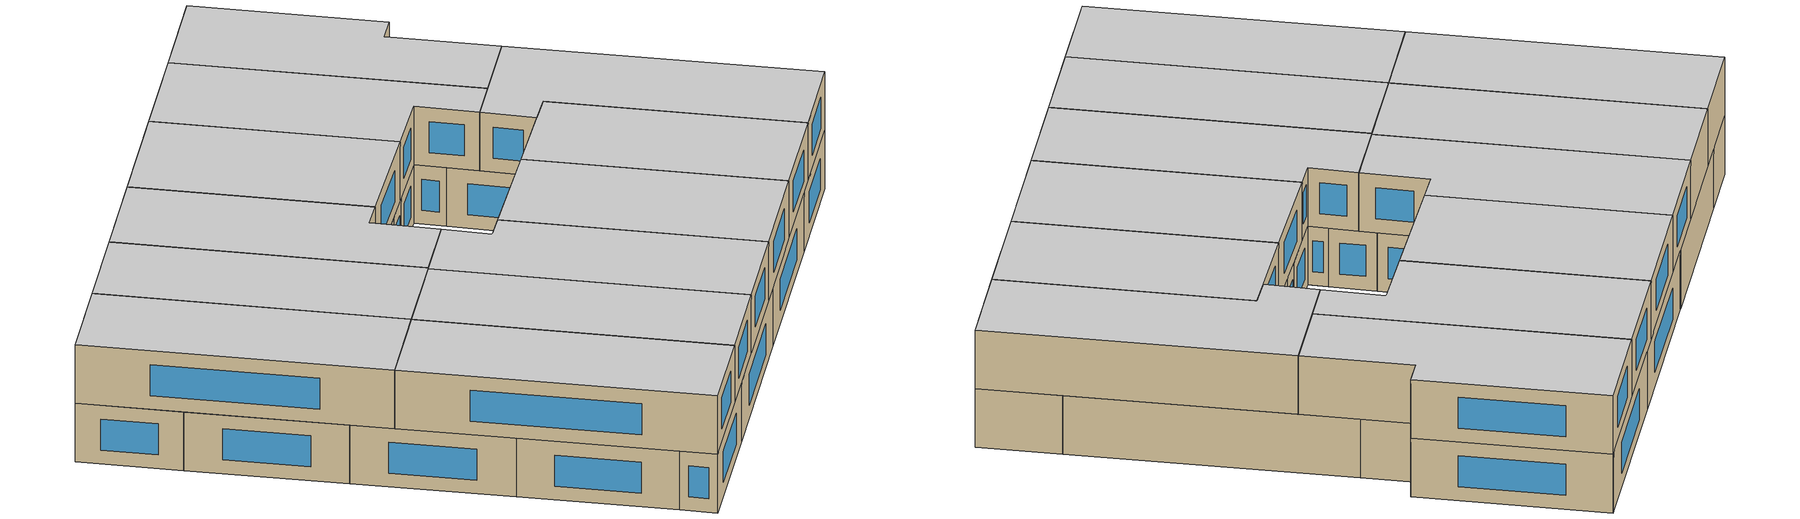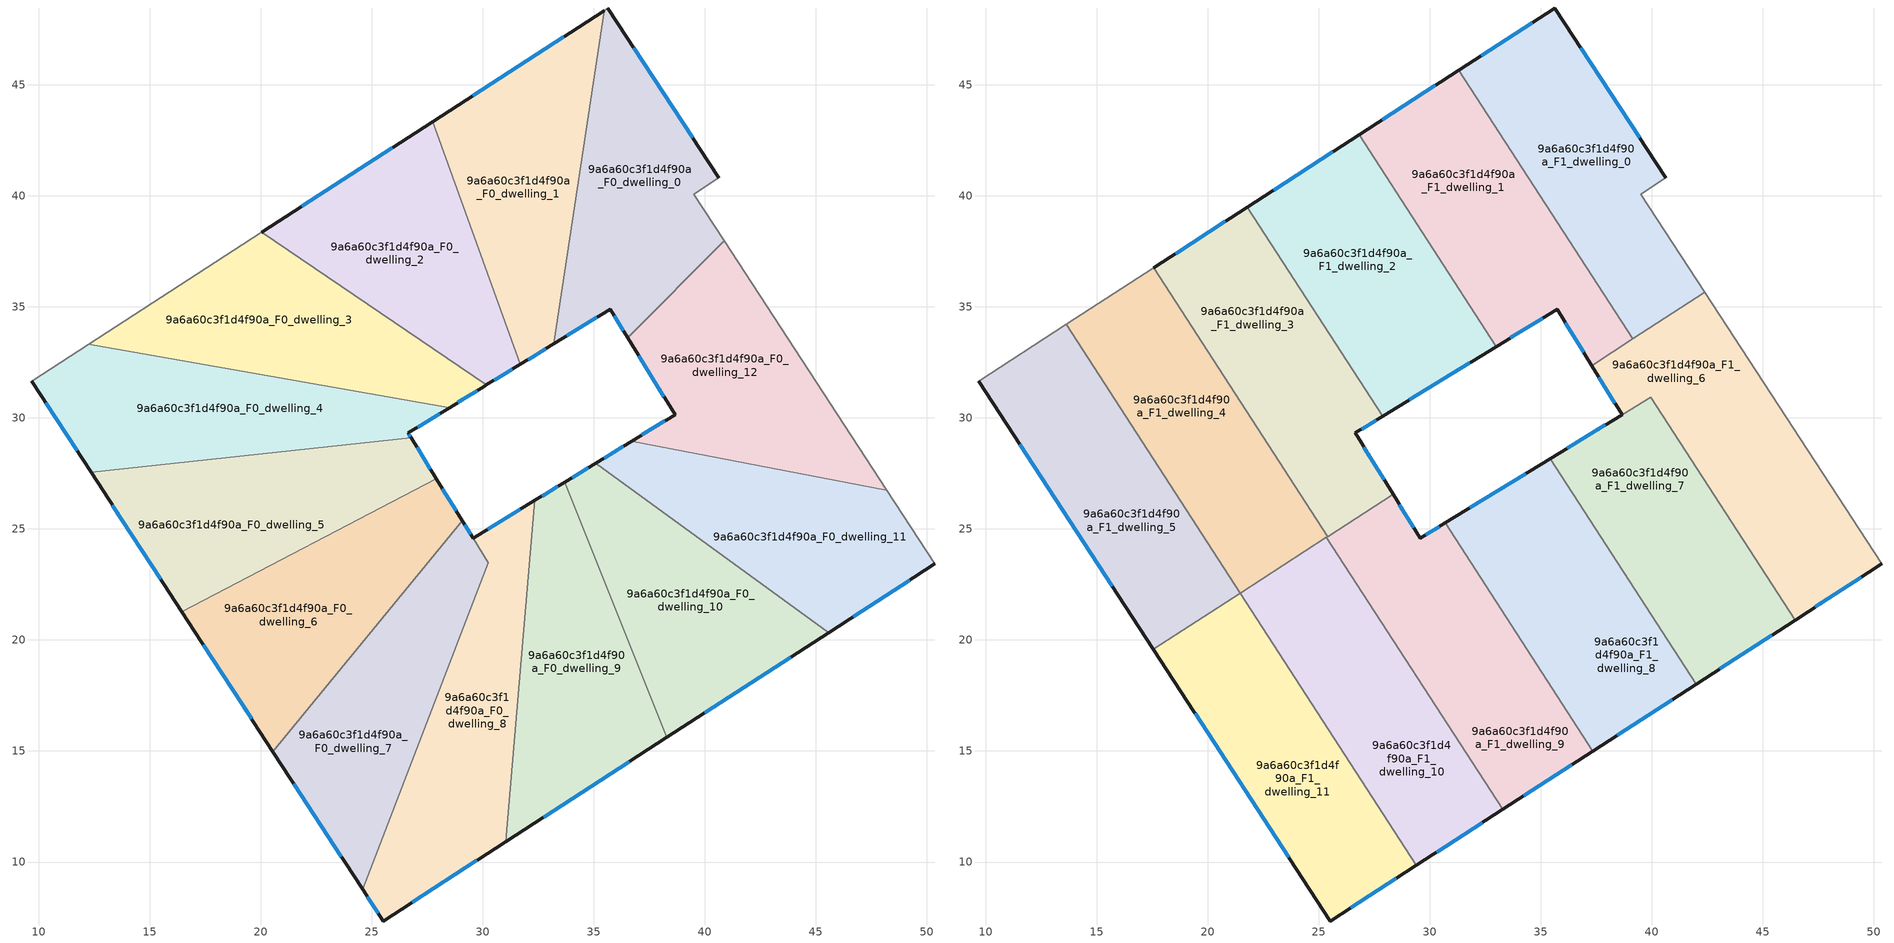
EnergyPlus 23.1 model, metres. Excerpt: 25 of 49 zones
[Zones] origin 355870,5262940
9a6a60c3f1d4f90a_F0_dwelling_0
 floor ground (EU_floor_Construction): 35.64,48.46 40.62,40.81 39.5,40.08 40.87,37.98 36.52,33.62 35.73,34.89 33.19,33.34 35.46,48.35 z0
 wall outside (EU_wall_Construction): 33.19,33.34 35.73,34.89 36.52,33.62 / 40.62,40.81 35.64,48.46 z0:3
 wall adiabatic (EU_wall_Construction): 40.87,37.98 39.5,40.08 40.62,40.81 / 35.64,48.46 35.46,48.35 z0:3
 wall to 9a6a60c3f1d4f90a_F0_dwelling_12 (EU_wall_Construction): 36.52,33.62 40.87,37.98 z0:3
 wall to 9a6a60c3f1d4f90a_F0_dwelling_1 (EU_wall_Construction): 35.46,48.35 33.19,33.34 z0:3
 window (EU_Window_Construction): 35.92,34.59 36.33,33.92 / 33.79,33.7 35.14,34.53 / 39.45,42.61 36.81,46.66 z0.7:2.3
9a6a60c3f1d4f90a_F0_dwelling_1
 floor ground (EU_floor_Construction): 35.46,48.35 33.19,33.34 31.68,32.41 27.73,43.34 z0
 wall outside (EU_wall_Construction): 31.68,32.41 33.19,33.34 / 35.46,48.35 27.73,43.34 z0:3
 wall to 9a6a60c3f1d4f90a_F0_dwelling_2 (EU_wall_Construction): 27.73,43.34 31.68,32.41 z0:3
 window (EU_Window_Construction): 32.04,32.63 32.84,33.12 / 33.65,47.17 29.55,44.52 z0.7:2.3
9a6a60c3f1d4f90a_F0_dwelling_10
 floor ground (EU_floor_Construction): 45.57,20.32 38.29,15.62 33.7,27.11 35.08,27.96 z0
 wall outside (EU_wall_Construction): 35.08,27.96 33.7,27.11 / 38.29,15.62 45.57,20.32 z0:3
 wall to 9a6a60c3f1d4f90a_F0_dwelling_11 (EU_wall_Construction): 45.57,20.32 35.08,27.96 z0:3
 wall to 9a6a60c3f1d4f90a_F0_dwelling_9 (EU_wall_Construction): 33.7,27.11 38.29,15.62 z0:3
 window (EU_Window_Construction): 34.76,27.76 34.02,27.31 / 40,16.72 43.86,19.22 z0.7:2.3
9a6a60c3f1d4f90a_F0_dwelling_11
 floor ground (EU_floor_Construction): 48.2,26.73 50.35,23.42 45.57,20.32 35.08,27.96 36.71,28.95 z0
 wall outside (EU_wall_Construction): 36.71,28.95 35.08,27.96 / 45.57,20.32 50.35,23.42 z0:3
 wall to 9a6a60c3f1d4f90a_F0_dwelling_12 (EU_wall_Construction): 48.2,26.73 36.71,28.95 z0:3
 wall adiabatic (EU_wall_Construction): 50.35,23.42 48.2,26.73 z0:3
 window (EU_Window_Construction): 36.32,28.72 35.46,28.19 / 46.69,21.05 49.23,22.7 z0.7:2.3
9a6a60c3f1d4f90a_F0_dwelling_12
 floor ground (EU_floor_Construction): 40.87,37.98 48.2,26.73 36.71,28.95 38.66,30.15 36.52,33.62 z0
 wall outside (EU_wall_Construction): 36.52,33.62 38.66,30.15 36.71,28.95 z0:3
 wall adiabatic (EU_wall_Construction): 48.2,26.73 40.87,37.98 z0:3
 window (EU_Window_Construction): 38.2,29.87 37.16,29.23 / 37.02,32.8 38.16,30.96 z0.7:2.3
9a6a60c3f1d4f90a_F0_dwelling_2
 floor ground (EU_floor_Construction): 27.73,43.34 31.68,32.41 30.16,31.48 20.04,38.36 z0
 wall outside (EU_wall_Construction): 30.16,31.48 31.68,32.41 / 27.73,43.34 20.04,38.36 z0:3
 wall to 9a6a60c3f1d4f90a_F0_dwelling_3 (EU_wall_Construction): 20.04,38.36 30.16,31.48 z0:3
 window (EU_Window_Construction): 30.52,31.7 31.32,32.19 / 25.93,42.17 21.85,39.53 z0.7:2.3
9a6a60c3f1d4f90a_F0_dwelling_3
 floor ground (EU_floor_Construction): 30.16,31.48 30.12,31.46 28.5,30.46 12.25,33.32 20,38.33 20.04,38.36 z0
 wall outside (EU_wall_Construction): 28.5,30.46 30.12,31.46 30.16,31.48 z0:3
 wall adiabatic (EU_wall_Construction): 20.04,38.36 20,38.33 12.25,33.32 z0:3
 wall to 9a6a60c3f1d4f90a_F0_dwelling_4 (EU_wall_Construction): 12.25,33.32 28.5,30.46 z0:3
 window (EU_Window_Construction): 28.88,30.7 29.74,31.22 z0.7:2.3
9a6a60c3f1d4f90a_F0_dwelling_4
 floor ground (EU_floor_Construction): 28.5,30.46 26.64,29.32 26.77,29.1 12.36,27.55 9.69,31.65 12.25,33.32 z0
 wall outside (EU_wall_Construction): 26.77,29.1 26.64,29.32 28.5,30.46 / 9.69,31.65 12.36,27.55 z0:3
 wall to 9a6a60c3f1d4f90a_F0_dwelling_5 (EU_wall_Construction): 12.36,27.55 26.77,29.1 z0:3
 wall adiabatic (EU_wall_Construction): 12.25,33.32 9.69,31.65 z0:3
 window (EU_Window_Construction): 27.07,29.59 28.06,30.2 / 26.74,29.15 26.67,29.27 / 10.31,30.69 11.73,28.51 z0.7:2.3
9a6a60c3f1d4f90a_F0_dwelling_5
 floor ground (EU_floor_Construction): 26.77,29.1 27.91,27.26 16.45,21.27 12.36,27.55 z0
 wall outside (EU_wall_Construction): 27.91,27.26 26.77,29.1 / 12.36,27.55 16.45,21.27 z0:3
 wall to 9a6a60c3f1d4f90a_F0_dwelling_6 (EU_wall_Construction): 16.45,21.27 27.91,27.26 z0:3
 window (EU_Window_Construction): 27.64,27.69 27.04,28.67 / 13.32,26.07 15.49,22.74 z0.7:2.3
9a6a60c3f1d4f90a_F0_dwelling_6
 floor ground (EU_floor_Construction): 27.91,27.26 29.07,25.38 20.55,14.98 16.45,21.27 z0
 wall outside (EU_wall_Construction): 29.07,25.38 27.91,27.26 / 16.45,21.27 20.55,14.98 z0:3
 wall to 9a6a60c3f1d4f90a_F0_dwelling_7 (EU_wall_Construction): 20.55,14.98 29.07,25.38 z0:3
 window (EU_Window_Construction): 28.8,25.82 28.18,26.82 / 17.41,19.79 19.59,16.45 z0.7:2.3
 ceiling adiabatic (EU_roof_Construction): 21.47,22.11 20.61,23.44 16.45,21.27 17.56,19.57 z3
9a6a60c3f1d4f90a_F0_dwelling_7
 floor ground (EU_floor_Construction): 29.07,25.38 30.24,23.48 24.58,8.79 20.55,14.98 z0
 wall outside (EU_wall_Construction): 20.55,14.98 24.58,8.79 / 29.56,24.58 29.07,25.38 z0:3
 wall to 9a6a60c3f1d4f90a_F0_dwelling_8 (EU_wall_Construction): 24.58,8.79 30.24,23.48 29.56,24.58 z0:3
 window (EU_Window_Construction): 21.5,13.52 23.63,10.24 / 29.45,24.77 29.19,25.19 z0.7:2.3
9a6a60c3f1d4f90a_F0_dwelling_8
 floor ground (EU_floor_Construction): 32.35,26.29 31.03,10.91 25.52,7.34 24.58,8.79 30.24,23.48 29.56,24.58 z0
 wall outside (EU_wall_Construction): 32.35,26.29 29.56,24.58 / 24.58,8.79 25.52,7.34 31.03,10.91 z0:3
 wall to 9a6a60c3f1d4f90a_F0_dwelling_9 (EU_wall_Construction): 31.03,10.91 32.35,26.29 z0:3
 window (EU_Window_Construction): 31.7,25.89 30.22,24.98 / 26.81,8.18 29.73,10.07 / 24.8,8.45 25.3,7.68 z0.7:2.3
9a6a60c3f1d4f90a_F0_dwelling_9
 floor ground (EU_floor_Construction): 33.7,27.11 38.29,15.62 31.03,10.91 32.35,26.29 z0
 wall outside (EU_wall_Construction): 33.7,27.11 32.35,26.29 / 31.03,10.91 38.29,15.62 z0:3
 window (EU_Window_Construction): 33.38,26.92 32.67,26.48 / 32.73,12.01 36.59,14.51 z0.7:2.3
9a6a60c3f1d4f90a_F1_dwelling_0
 floor to 9a6a60c3f1d4f90a_F0_dwelling_0 (EU_floor_Construction): 35.64,48.46 40.62,40.81 39.5,40.08 40.87,37.98 38.08,35.19 34.35,40.97 35.46,48.35 z3
 floor to 9a6a60c3f1d4f90a_F0_dwelling_12 (EU_floor_Construction): 40.87,37.98 42.38,35.65 39.14,33.55 38.08,35.19 z3
 floor to 9a6a60c3f1d4f90a_F0_dwelling_1 (EU_floor_Construction): 35.46,48.35 34.35,40.97 31.31,45.66 z3
 wall outside (EU_wall_Construction): 40.62,40.81 35.64,48.46 31.31,45.66 z3:6
 wall to 9a6a60c3f1d4f90a_F1_dwelling_1 (EU_wall_Construction): 31.31,45.66 39.15,33.55 z3:6
 wall adiabatic (EU_wall_Construction): 42.39,35.65 39.5,40.08 40.62,40.81 z3:6
 wall to 9a6a60c3f1d4f90a_F1_dwelling_6 (EU_wall_Construction): 39.15,33.55 42.39,35.65 z3:6
 window (EU_Window_Construction): 34.62,47.8 32.32,46.31 / 39.45,42.61 36.81,46.66 z3.7:5.3
 ceiling to 9a6a60c3f1d4f90a_F2_dwelling_0 (EU_floor_Construction): 42.39,35.65 39.5,40.08 40.62,40.81 35.64,48.46 31.31,45.66 39.15,33.55 z6
9a6a60c3f1d4f90a_F1_dwelling_1
 floor to 9a6a60c3f1d4f90a_F0_dwelling_1 (EU_floor_Construction): 31.31,45.66 34.35,40.97 33.19,33.34 32.99,33.21 29.38,38.78 27.73,43.34 z3
 floor to 9a6a60c3f1d4f90a_F0_dwelling_0 (EU_floor_Construction): 34.35,40.97 38.08,35.19 36.52,33.62 35.73,34.89 33.19,33.34 z3
 floor to 9a6a60c3f1d4f90a_F0_dwelling_2 (EU_floor_Construction): 27.73,43.34 29.38,38.78 26.81,42.75 z3
 floor to 9a6a60c3f1d4f90a_F0_dwelling_12 (EU_floor_Construction): 38.08,35.19 39.14,33.55 37.3,32.36 36.52,33.62 z3
 wall outside (EU_wall_Construction): 31.31,45.66 26.81,42.75 / 32.99,33.21 35.73,34.89 37.3,32.36 z3:6
 wall to 9a6a60c3f1d4f90a_F1_dwelling_2 (EU_wall_Construction): 26.81,42.75 32.99,33.21 z3:6
 wall to 9a6a60c3f1d4f90a_F1_dwelling_6 (EU_wall_Construction): 37.3,32.36 39.14,33.55 z3:6
 window (EU_Window_Construction): 30.25,44.97 27.87,43.43 / 36.1,34.3 36.93,32.95 / 33.63,33.61 35.09,34.5 z3.7:5.3
 ceiling to 9a6a60c3f1d4f90a_F2_dwelling_1 (EU_floor_Construction): 39.15,33.55 31.31,45.66 26.81,42.75 32.99,33.21 35.73,34.89 37.3,32.36 z6
9a6a60c3f1d4f90a_F1_dwelling_10
 floor to 9a6a60c3f1d4f90a_F0_dwelling_8 (EU_floor_Construction): 28.69,19.45 31.4,15.27 31.03,10.91 29.39,9.85 26.63,14.11 z3
 floor to 9a6a60c3f1d4f90a_F0_dwelling_7 (EU_floor_Construction): 26.72,22.5 28.69,19.45 26.63,14.11 23.63,18.74 z3
 floor to 9a6a60c3f1d4f90a_F0_dwelling_9 (EU_floor_Construction): 31.4,15.27 33.28,12.37 31.03,10.91 z3
 floor to 9a6a60c3f1d4f90a_F0_dwelling_6 (EU_floor_Construction): 25.35,24.62 26.72,22.5 23.63,18.74 21.46,22.1 z3
 wall outside (EU_wall_Construction): 29.39,9.85 33.28,12.37 z3:6
 wall to 9a6a60c3f1d4f90a_F1_dwelling_9 (EU_wall_Construction): 33.28,12.37 25.35,24.62 z3:6
 wall to 9a6a60c3f1d4f90a_F1_dwelling_11 (EU_wall_Construction): 21.46,22.1 29.39,9.85 z3:6
 wall to 9a6a60c3f1d4f90a_F1_dwelling_4 (EU_wall_Construction): 25.35,24.62 21.47,22.11 z3:6
 wall to 9a6a60c3f1d4f90a_F1_dwelling_5 (EU_wall_Construction): 21.47,22.11 21.46,22.1 z3:6
 window (EU_Window_Construction): 30.3,10.44 32.37,11.78 z3.7:5.3
 ceiling to 9a6a60c3f1d4f90a_F2_dwelling_10 (EU_floor_Construction): 33.28,12.37 25.35,24.62 21.46,22.1 29.39,9.85 z6
9a6a60c3f1d4f90a_F1_dwelling_11
 floor to 9a6a60c3f1d4f90a_F0_dwelling_7 (EU_floor_Construction): 23.63,18.74 26.63,14.11 24.58,8.79 20.55,14.98 z3
 floor to 9a6a60c3f1d4f90a_F0_dwelling_8 (EU_floor_Construction): 26.63,14.11 29.39,9.85 25.52,7.34 24.58,8.79 z3
 floor to 9a6a60c3f1d4f90a_F0_dwelling_6 (EU_floor_Construction): 21.46,22.1 23.63,18.74 20.55,14.98 17.56,19.57 z3
 wall outside (EU_wall_Construction): 17.56,19.57 25.52,7.34 29.39,9.85 z3:6
 wall to 9a6a60c3f1d4f90a_F1_dwelling_5 (EU_wall_Construction): 21.46,22.1 17.56,19.57 z3:6
 window (EU_Window_Construction): 26.43,7.93 28.48,9.26 / 19.43,16.7 23.65,10.22 z3.7:5.3
 ceiling to 9a6a60c3f1d4f90a_F2_dwelling_11 (EU_floor_Construction): 29.39,9.85 21.46,22.1 17.56,19.57 25.52,7.34 z6
9a6a60c3f1d4f90a_F1_dwelling_2
 floor to 9a6a60c3f1d4f90a_F0_dwelling_2 (EU_floor_Construction): 29.38,38.78 31.68,32.41 30.16,31.48 24.46,35.36 21.78,39.49 26.81,42.75 z3
 floor to 9a6a60c3f1d4f90a_F0_dwelling_1 (EU_floor_Construction): 29.38,38.78 32.99,33.21 31.68,32.41 z3
 floor to 9a6a60c3f1d4f90a_F0_dwelling_3 (EU_floor_Construction): 30.16,31.48 30.12,31.46 28.5,30.46 27.52,30.64 24.46,35.36 z3
 floor to 9a6a60c3f1d4f90a_F0_dwelling_4 (EU_floor_Construction): 28.5,30.46 27.88,30.08 27.52,30.64 z3
 wall outside (EU_wall_Construction): 27.88,30.08 32.99,33.21 / 26.81,42.75 21.78,39.49 z3:6
 wall to 9a6a60c3f1d4f90a_F1_dwelling_3 (EU_wall_Construction): 21.78,39.49 27.88,30.08 z3:6
 window (EU_Window_Construction): 29.08,30.82 31.79,32.48 / 25.63,41.98 22.97,40.25 z3.7:5.3
 ceiling to 9a6a60c3f1d4f90a_F2_dwelling_2 (EU_floor_Construction): 32.99,33.21 26.81,42.75 21.78,39.49 27.88,30.08 z6
9a6a60c3f1d4f90a_F1_dwelling_3
 floor to 9a6a60c3f1d4f90a_F0_dwelling_3 (EU_floor_Construction): 24.46,35.36 27.52,30.64 20.77,31.82 17.57,36.76 20.05,38.36 z3
 floor to 9a6a60c3f1d4f90a_F0_dwelling_2 (EU_floor_Construction): 21.78,39.49 24.46,35.36 20.05,38.36 z3
 floor to 9a6a60c3f1d4f90a_F0_dwelling_4 (EU_floor_Construction): 27.52,30.64 27.88,30.08 26.64,29.32 26.77,29.1 22.81,28.67 20.77,31.82 z3
 floor to 9a6a60c3f1d4f90a_F0_dwelling_5 (EU_floor_Construction): 26.77,29.1 27.91,27.26 24.78,25.62 22.81,28.67 z3
 floor to 9a6a60c3f1d4f90a_F0_dwelling_6 (EU_floor_Construction): 27.91,27.26 28.34,26.56 25.41,24.66 24.78,25.62 z3
 wall outside (EU_wall_Construction): 21.78,39.49 17.57,36.76 / 28.34,26.56 26.64,29.32 27.88,30.08 z3:6
 wall to 9a6a60c3f1d4f90a_F1_dwelling_4 (EU_wall_Construction): 17.57,36.76 25.41,24.66 z3:6
 wall to 9a6a60c3f1d4f90a_F1_dwelling_9 (EU_wall_Construction): 25.41,24.66 28.34,26.56 z3:6
 window (EU_Window_Construction): 20.8,38.85 18.56,37.4 / 26.93,29.5 27.59,29.9 / 27.94,27.21 27.04,28.67 z3.7:5.3
 ceiling to 9a6a60c3f1d4f90a_F2_dwelling_3 (EU_floor_Construction): 28.34,26.56 26.64,29.32 27.88,30.08 21.78,39.49 17.57,36.76 25.41,24.66 z6
9a6a60c3f1d4f90a_F1_dwelling_4
 floor to 9a6a60c3f1d4f90a_F0_dwelling_5 (EU_floor_Construction): 22.81,28.67 24.78,25.62 20.61,23.44 17.59,28.11 z3
 floor to 9a6a60c3f1d4f90a_F0_dwelling_3 (EU_floor_Construction): 17.57,36.76 20.77,31.82 14.47,32.93 13.64,34.21 z3
 floor to 9a6a60c3f1d4f90a_F0_dwelling_6 (EU_floor_Construction): 24.78,25.62 25.41,24.66 21.47,22.11 20.61,23.44 z3
 floor to 9a6a60c3f1d4f90a_F0_dwelling_4 (EU_floor_Construction): 20.77,31.82 22.81,28.67 17.59,28.11 14.47,32.93 z3
 wall to 9a6a60c3f1d4f90a_F1_dwelling_5 (EU_wall_Construction): 13.64,34.21 21.47,22.11 z3:6
 wall adiabatic (EU_wall_Construction): 17.57,36.76 13.64,34.21 z3:6
 wall to 9a6a60c3f1d4f90a_F1_dwelling_9 (EU_wall_Construction): 25.35,24.62 25.41,24.66 z3:6
 ceiling to 9a6a60c3f1d4f90a_F2_dwelling_4 (EU_floor_Construction): 25.41,24.66 17.57,36.76 13.64,34.21 21.47,22.11 z6
9a6a60c3f1d4f90a_F1_dwelling_5
 floor to 9a6a60c3f1d4f90a_F0_dwelling_4 (EU_floor_Construction): 14.47,32.93 17.59,28.11 12.36,27.55 9.69,31.65 12.25,33.31 z3
 floor to 9a6a60c3f1d4f90a_F0_dwelling_5 (EU_floor_Construction): 17.59,28.11 20.61,23.44 16.45,21.27 12.36,27.55 z3
 floor adiabatic (EU_floor_Construction): 20.61,23.44 21.47,22.11 17.56,19.57 16.45,21.27 z3
 floor to 9a6a60c3f1d4f90a_F0_dwelling_3 (EU_floor_Construction): 13.64,34.21 14.47,32.93 12.25,33.31 z3
 wall outside (EU_wall_Construction): 9.69,31.65 17.56,19.57 z3:6
 wall adiabatic (EU_wall_Construction): 13.64,34.21 9.69,31.65 z3:6
 window (EU_Window_Construction): 11.53,28.82 15.71,22.41 z3.7:5.3
 ceiling to 9a6a60c3f1d4f90a_F2_dwelling_5 (EU_floor_Construction): 21.47,22.11 13.64,34.21 9.69,31.65 17.56,19.57 z6
9a6a60c3f1d4f90a_F1_dwelling_6
 floor to 9a6a60c3f1d4f90a_F0_dwelling_12 (EU_floor_Construction): 42.38,35.65 48.2,26.73 41.88,27.95 39.95,30.94 38.66,30.15 37.3,32.36 z3
 floor to 9a6a60c3f1d4f90a_F0_dwelling_11 (EU_floor_Construction): 48.2,26.73 50.35,23.42 46.45,20.9 41.88,27.95 z3
 wall outside (EU_wall_Construction): 46.45,20.89 50.35,23.42 / 37.3,32.36 38.66,30.15 z3:6
 wall adiabatic (EU_wall_Construction): 50.35,23.42 42.39,35.65 z3:6
 wall to 9a6a60c3f1d4f90a_F1_dwelling_7 (EU_wall_Construction): 39.95,30.93 46.45,20.89 / 38.66,30.15 39.95,30.94 z3:6
 window (EU_Window_Construction): 47.37,21.49 49.44,22.83 / 37.62,31.84 38.34,30.67 z3.7:5.3
 ceiling to 9a6a60c3f1d4f90a_F2_dwelling_6 (EU_floor_Construction): 50.35,23.42 42.39,35.65 37.3,32.36 38.66,30.15 39.95,30.94 46.45,20.89 z6
9a6a60c3f1d4f90a_F1_dwelling_7
 floor to 9a6a60c3f1d4f90a_F0_dwelling_11 (EU_floor_Construction): 41.88,27.95 46.45,20.89 45.57,20.32 35.99,27.3 35.43,28.17 36.71,28.95 z3
 floor to 9a6a60c3f1d4f90a_F0_dwelling_10 (EU_floor_Construction): 45.57,20.32 42,18.02 35.99,27.3 z3
 floor to 9a6a60c3f1d4f90a_F0_dwelling_12 (EU_floor_Construction): 39.95,30.93 41.88,27.95 36.71,28.95 38.66,30.15 z3
 wall outside (EU_wall_Construction): 38.66,30.15 35.43,28.17 / 42,18.02 46.45,20.89 z3:6
 wall to 9a6a60c3f1d4f90a_F1_dwelling_8 (EU_wall_Construction): 35.43,28.17 42,18.02 z3:6
 window (EU_Window_Construction): 37.9,29.68 36.19,28.63 / 43.05,18.69 45.41,20.22 z3.7:5.3
 ceiling to 9a6a60c3f1d4f90a_F2_dwelling_7 (EU_floor_Construction): 46.45,20.89 39.95,30.93 38.66,30.15 35.43,28.17 42,18.02 z6
9a6a60c3f1d4f90a_F1_dwelling_8
 floor to 9a6a60c3f1d4f90a_F0_dwelling_10 (EU_floor_Construction): 35.99,27.3 42,18.02 38.29,15.62 33.7,27.11 35.08,27.96 z3
 floor to 9a6a60c3f1d4f90a_F0_dwelling_11 (EU_floor_Construction): 35.43,28.17 35.99,27.3 35.08,27.96 z3
 floor to 9a6a60c3f1d4f90a_F0_dwelling_9 (EU_floor_Construction): 33.7,27.11 38.29,15.62 37.34,15 32.08,23.12 32.35,26.29 z3
 floor to 9a6a60c3f1d4f90a_F0_dwelling_8 (EU_floor_Construction): 32.35,26.29 32.08,23.12 30.69,25.27 z3
 wall outside (EU_wall_Construction): 37.34,15 42,18.02 / 35.43,28.17 30.69,25.27 z3:6
 wall to 9a6a60c3f1d4f90a_F1_dwelling_9 (EU_wall_Construction): 30.69,25.27 37.34,15 z3:6
 window (EU_Window_Construction): 38.44,15.71 40.91,17.31 / 34.31,27.49 31.8,25.95 z3.7:5.3
 ceiling to 9a6a60c3f1d4f90a_F2_dwelling_8 (EU_floor_Construction): 42,18.02 35.43,28.17 30.69,25.27 37.34,15 z6
9a6a60c3f1d4f90a_F1_dwelling_9
 floor to 9a6a60c3f1d4f90a_F0_dwelling_9 (EU_floor_Construction): 32.08,23.12 37.34,15 33.28,12.37 31.4,15.27 z3
 floor to 9a6a60c3f1d4f90a_F0_dwelling_8 (EU_floor_Construction): 30.69,25.27 32.08,23.12 31.4,15.27 28.69,19.45 30.24,23.48 29.56,24.58 z3
 floor to 9a6a60c3f1d4f90a_F0_dwelling_7 (EU_floor_Construction): 29.07,25.38 30.24,23.48 28.69,19.45 26.72,22.5 z3
 floor to 9a6a60c3f1d4f90a_F0_dwelling_6 (EU_floor_Construction): 28.34,26.56 29.07,25.37 26.72,22.5 25.35,24.62 z3
 wall outside (EU_wall_Construction): 30.69,25.27 29.56,24.58 28.34,26.56 / 33.28,12.37 37.34,15 z3:6
 window (EU_Window_Construction): 29.28,25.04 28.63,26.09 / 30.42,25.11 29.83,24.74 / 34.23,12.99 36.39,14.38 z3.7:5.3
 ceiling to 9a6a60c3f1d4f90a_F2_dwelling_9 (EU_floor_Construction): 37.34,15 30.69,25.27 29.56,24.58 28.34,26.56 25.35,24.62 33.28,12.37 z6
[Building]
EU S2 Campaign: North Axis=0; Terrain=City; Solar Distribution=FullExterior
[Site:Location]
Budapest.Ferenc.Liszt.Intl.AP: Latitude=47.437; Longitude=19.256; Time Zone=1; Elevation=185
[SizingPeriod:WeatherFileDays]
AnnualSizingPeriod: Begin Month=1; Begin Day of Month=1; End Month=12; End Day of Month=31; Day of Week for Start Day=Monday; Use Weather File Daylight Saving Period=No; Use Weather File Rain and Snow Indicators=No
[MATERIAL]
EU_InternalMass_Material: Roughness=MediumRough; Thickness=0.1; Conductivity=1; Density=1800; Specific Heat=900; Thermal Absorptance=0.9; Solar Absorptance=0.7; Visible Absorptance=0.7
[MATERIAL:NOMASS] Roughness=MediumRough; Thermal Absorptance=0.9; Solar Absorptance=0.7; Visible Absorptance=0.7
Name | Thermal Resistance
EU_wall_NoMass | 0.832559
EU_roof_NoMass | 1.39638
EU_floor_NoMass | 0.872794
[WINDOWMATERIAL:SIMPLEGLAZINGSYSTEM]
EU_Window_SimpleGlazing: UFactor=2.79869; Solar Heat Gain Coefficient=0.75; Visible Transmittance=0.75
[CONSTRUCTION]
EU_wall_Construction: EU_wall_NoMass
EU_roof_Construction: EU_roof_NoMass
EU_floor_Construction: EU_floor_NoMass
EU_Window_Construction: EU_Window_SimpleGlazing
EU_InternalMass_Construction: EU_InternalMass_Material
[ZONE] Type=1; Multiplier=1; Ceiling Height=autocalculate; Floor Area=autocalculate; Part of Total Floor Area=Yes
Name | Volume
9a6a60c3f1d4f90a_F0_dwelling_0 | 187.184
9a6a60c3f1d4f90a_F1_dwelling_0 | 202.786
9a6a60c3f1d4f90a_F0_dwelling_1 | 187.17
9a6a60c3f1d4f90a_F1_dwelling_1; 9a6a60c3f1d4f90a_F1_dwelling_9 | 202.742
9a6a60c3f1d4f90a_F0_dwelling_10 | 187.16
9a6a60c3f1d4f90a_F1_dwelling_10 | 202.76
9a6a60c3f1d4f90a_F0_dwelling_11 | 187.194
9a6a60c3f1d4f90a_F1_dwelling_11 | 202.748
9a6a60c3f1d4f90a_F0_dwelling_12 | 187.151
9a6a60c3f1d4f90a_F0_dwelling_2 | 185.305
9a6a60c3f1d4f90a_F1_dwelling_2 | 202.777
9a6a60c3f1d4f90a_F0_dwelling_3 | 189.001
9a6a60c3f1d4f90a_F1_dwelling_3 | 202.712
9a6a60c3f1d4f90a_F0_dwelling_4 | 187.143
9a6a60c3f1d4f90a_F1_dwelling_4 | 202.801
9a6a60c3f1d4f90a_F0_dwelling_5 | 187.178
9a6a60c3f1d4f90a_F1_dwelling_5 | 202.728
9a6a60c3f1d4f90a_F0_dwelling_6 | 187.156
9a6a60c3f1d4f90a_F1_dwelling_6 | 214.383
9a6a60c3f1d4f90a_F0_dwelling_7 | 183.89
9a6a60c3f1d4f90a_F1_dwelling_7 | 191.126
9a6a60c3f1d4f90a_F0_dwelling_8 | 190.399
9a6a60c3f1d4f90a_F1_dwelling_8 | 202.778
9a6a60c3f1d4f90a_F0_dwelling_9 | 187.199
[INTERNALMASS] Construction=EU_InternalMass_Construction
Name | Zone or ZoneList | Surface Area
9a6a60c3f1d4f90a_F0_dwelling_0_EU_InternalMass | 9a6a60c3f1d4f90a_F0_dwelling_0 | 62.3916
9a6a60c3f1d4f90a_F0_dwelling_1_EU_InternalMass | 9a6a60c3f1d4f90a_F0_dwelling_1 | 62.39
9a6a60c3f1d4f90a_F0_dwelling_2_EU_InternalMass | 9a6a60c3f1d4f90a_F0_dwelling_2 | 61.7652
9a6a60c3f1d4f90a_F0_dwelling_3_EU_InternalMass | 9a6a60c3f1d4f90a_F0_dwelling_3 | 63.0005
9a6a60c3f1d4f90a_F0_dwelling_4_EU_InternalMass | 9a6a60c3f1d4f90a_F0_dwelling_4 | 62.3809
9a6a60c3f1d4f90a_F0_dwelling_5_EU_InternalMass | 9a6a60c3f1d4f90a_F0_dwelling_5 | 62.3928
9a6a60c3f1d4f90a_F0_dwelling_6_EU_InternalMass | 9a6a60c3f1d4f90a_F0_dwelling_6 | 62.3855
9a6a60c3f1d4f90a_F0_dwelling_7_EU_InternalMass | 9a6a60c3f1d4f90a_F0_dwelling_7 | 61.2957
9a6a60c3f1d4f90a_F0_dwelling_8_EU_InternalMass | 9a6a60c3f1d4f90a_F0_dwelling_8 | 63.4659
9a6a60c3f1d4f90a_F0_dwelling_9_EU_InternalMass | 9a6a60c3f1d4f90a_F0_dwelling_9 | 62.3995
9a6a60c3f1d4f90a_F0_dwelling_10_EU_InternalMass | 9a6a60c3f1d4f90a_F0_dwelling_10 | 62.3865
9a6a60c3f1d4f90a_F0_dwelling_11_EU_InternalMass | 9a6a60c3f1d4f90a_F0_dwelling_11 | 62.3981
9a6a60c3f1d4f90a_F0_dwelling_12_EU_InternalMass | 9a6a60c3f1d4f90a_F0_dwelling_12 | 62.3838
9a6a60c3f1d4f90a_F1_dwelling_0_EU_InternalMass | 9a6a60c3f1d4f90a_F1_dwelling_0 | 67.5928
9a6a60c3f1d4f90a_F1_dwelling_1_EU_InternalMass | 9a6a60c3f1d4f90a_F1_dwelling_1 | 67.5808
9a6a60c3f1d4f90a_F1_dwelling_2_EU_InternalMass | 9a6a60c3f1d4f90a_F1_dwelling_2 | 67.5924
9a6a60c3f1d4f90a_F1_dwelling_3_EU_InternalMass | 9a6a60c3f1d4f90a_F1_dwelling_3 | 67.5706
9a6a60c3f1d4f90a_F1_dwelling_4_EU_InternalMass | 9a6a60c3f1d4f90a_F1_dwelling_4 | 67.6004
9a6a60c3f1d4f90a_F1_dwelling_5_EU_InternalMass | 9a6a60c3f1d4f90a_F1_dwelling_5 | 67.576
9a6a60c3f1d4f90a_F1_dwelling_6_EU_InternalMass | 9a6a60c3f1d4f90a_F1_dwelling_6 | 71.4605
9a6a60c3f1d4f90a_F1_dwelling_7_EU_InternalMass | 9a6a60c3f1d4f90a_F1_dwelling_7 | 63.7128
9a6a60c3f1d4f90a_F1_dwelling_8_EU_InternalMass | 9a6a60c3f1d4f90a_F1_dwelling_8 | 67.5927
9a6a60c3f1d4f90a_F1_dwelling_9_EU_InternalMass | 9a6a60c3f1d4f90a_F1_dwelling_9 | 67.5807
9a6a60c3f1d4f90a_F1_dwelling_10_EU_InternalMass | 9a6a60c3f1d4f90a_F1_dwelling_10 | 67.5866
9a6a60c3f1d4f90a_F1_dwelling_11_EU_InternalMass | 9a6a60c3f1d4f90a_F1_dwelling_11 | 67.5827
[OTHEREQUIPMENT] Fuel Type=Electricity; Design Level Calculation Method=Watts/Area; Power per Zone Floor Area=1; Fraction Latent=0; Fraction Radiant=0; Fraction Lost=0; Carbon Dioxide Generation Rate=0; EndUse Subcategory=EU_Step8_InternalGains
Name | Zone or ZoneList or Space or SpaceList | Schedule
EU_Step8_InternalGain_9a6a60c3f1d4f90a_F0_dwelling_0_f000 | 9a6a60c3f1d4f90a_F0_dwelling_0 | EU_Step8_GainSchedule_9a6a60c3f1d4f90a_F0_dwelling_0_f000
EU_Step8_InternalGain_9a6a60c3f1d4f90a_F0_dwelling_1_f000 | 9a6a60c3f1d4f90a_F0_dwelling_1 | EU_Step8_GainSchedule_9a6a60c3f1d4f90a_F0_dwelling_1_f000
EU_Step8_InternalGain_9a6a60c3f1d4f90a_F0_dwelling_2_f000 | 9a6a60c3f1d4f90a_F0_dwelling_2 | EU_Step8_GainSchedule_9a6a60c3f1d4f90a_F0_dwelling_2_f000
EU_Step8_InternalGain_9a6a60c3f1d4f90a_F0_dwelling_3_f000 | 9a6a60c3f1d4f90a_F0_dwelling_3 | EU_Step8_GainSchedule_9a6a60c3f1d4f90a_F0_dwelling_3_f000
EU_Step8_InternalGain_9a6a60c3f1d4f90a_F0_dwelling_4_f000 | 9a6a60c3f1d4f90a_F0_dwelling_4 | EU_Step8_GainSchedule_9a6a60c3f1d4f90a_F0_dwelling_4_f000
EU_Step8_InternalGain_9a6a60c3f1d4f90a_F0_dwelling_5_f000 | 9a6a60c3f1d4f90a_F0_dwelling_5 | EU_Step8_GainSchedule_9a6a60c3f1d4f90a_F0_dwelling_5_f000
EU_Step8_InternalGain_9a6a60c3f1d4f90a_F0_dwelling_6_f000 | 9a6a60c3f1d4f90a_F0_dwelling_6 | EU_Step8_GainSchedule_9a6a60c3f1d4f90a_F0_dwelling_6_f000
EU_Step8_InternalGain_9a6a60c3f1d4f90a_F0_dwelling_7_f000 | 9a6a60c3f1d4f90a_F0_dwelling_7 | EU_Step8_GainSchedule_9a6a60c3f1d4f90a_F0_dwelling_7_f000
EU_Step8_InternalGain_9a6a60c3f1d4f90a_F0_dwelling_8_f000 | 9a6a60c3f1d4f90a_F0_dwelling_8 | EU_Step8_GainSchedule_9a6a60c3f1d4f90a_F0_dwelling_8_f000
EU_Step8_InternalGain_9a6a60c3f1d4f90a_F0_dwelling_9_f000 | 9a6a60c3f1d4f90a_F0_dwelling_9 | EU_Step8_GainSchedule_9a6a60c3f1d4f90a_F0_dwelling_9_f000
EU_Step8_InternalGain_9a6a60c3f1d4f90a_F0_dwelling_10_f000 | 9a6a60c3f1d4f90a_F0_dwelling_10 | EU_Step8_GainSchedule_9a6a60c3f1d4f90a_F0_dwelling_10_f000
EU_Step8_InternalGain_9a6a60c3f1d4f90a_F0_dwelling_11_f000 | 9a6a60c3f1d4f90a_F0_dwelling_11 | EU_Step8_GainSchedule_9a6a60c3f1d4f90a_F0_dwelling_11_f000
EU_Step8_InternalGain_9a6a60c3f1d4f90a_F0_dwelling_12_f000 | 9a6a60c3f1d4f90a_F0_dwelling_12 | EU_Step8_GainSchedule_9a6a60c3f1d4f90a_F0_dwelling_12_f000
EU_Step8_InternalGain_9a6a60c3f1d4f90a_F1_dwelling_0_f000 | 9a6a60c3f1d4f90a_F1_dwelling_0 | EU_Step8_GainSchedule_9a6a60c3f1d4f90a_F1_dwelling_0_f000
EU_Step8_InternalGain_9a6a60c3f1d4f90a_F1_dwelling_1_f000 | 9a6a60c3f1d4f90a_F1_dwelling_1 | EU_Step8_GainSchedule_9a6a60c3f1d4f90a_F1_dwelling_1_f000
EU_Step8_InternalGain_9a6a60c3f1d4f90a_F1_dwelling_2_f000 | 9a6a60c3f1d4f90a_F1_dwelling_2 | EU_Step8_GainSchedule_9a6a60c3f1d4f90a_F1_dwelling_2_f000
EU_Step8_InternalGain_9a6a60c3f1d4f90a_F1_dwelling_3_f000 | 9a6a60c3f1d4f90a_F1_dwelling_3 | EU_Step8_GainSchedule_9a6a60c3f1d4f90a_F1_dwelling_3_f000
EU_Step8_InternalGain_9a6a60c3f1d4f90a_F1_dwelling_4_f000 | 9a6a60c3f1d4f90a_F1_dwelling_4 | EU_Step8_GainSchedule_9a6a60c3f1d4f90a_F1_dwelling_4_f000
EU_Step8_InternalGain_9a6a60c3f1d4f90a_F1_dwelling_5_f000 | 9a6a60c3f1d4f90a_F1_dwelling_5 | EU_Step8_GainSchedule_9a6a60c3f1d4f90a_F1_dwelling_5_f000
EU_Step8_InternalGain_9a6a60c3f1d4f90a_F1_dwelling_6_f000 | 9a6a60c3f1d4f90a_F1_dwelling_6 | EU_Step8_GainSchedule_9a6a60c3f1d4f90a_F1_dwelling_6_f000
EU_Step8_InternalGain_9a6a60c3f1d4f90a_F1_dwelling_7_f000 | 9a6a60c3f1d4f90a_F1_dwelling_7 | EU_Step8_GainSchedule_9a6a60c3f1d4f90a_F1_dwelling_7_f000
EU_Step8_InternalGain_9a6a60c3f1d4f90a_F1_dwelling_8_f000 | 9a6a60c3f1d4f90a_F1_dwelling_8 | EU_Step8_GainSchedule_9a6a60c3f1d4f90a_F1_dwelling_8_f000
EU_Step8_InternalGain_9a6a60c3f1d4f90a_F1_dwelling_9_f000 | 9a6a60c3f1d4f90a_F1_dwelling_9 | EU_Step8_GainSchedule_9a6a60c3f1d4f90a_F1_dwelling_9_f000
EU_Step8_InternalGain_9a6a60c3f1d4f90a_F1_dwelling_10_f000 | 9a6a60c3f1d4f90a_F1_dwelling_10 | EU_Step8_GainSchedule_9a6a60c3f1d4f90a_F1_dwelling_10_f000
EU_Step8_InternalGain_9a6a60c3f1d4f90a_F1_dwelling_11_f000 | 9a6a60c3f1d4f90a_F1_dwelling_11 | EU_Step8_GainSchedule_9a6a60c3f1d4f90a_F1_dwelling_11_f000
[ZONEVENTILATION:DESIGNFLOWRATE] Schedule=EU_AlwaysOn; Design Flow Rate Calculation Method=AirChanges/Hour; Air Changes per Hour=0.475469; Ventilation Type=Natural; Fan Pressure Rise=0; Fan Total Efficiency=1; Constant Term Coefficient=1; Temperature Term Coefficient=0; Velocity Term Coefficient=0; Velocity Squared Term Coefficient=0; Minimum Indoor Temperature=-100; Maximum Indoor Temperature=100; Delta Temperature=-100; Minimum Outdoor Temperature=-100; Maximum Outdoor Temperature=100; Maximum Wind Speed=40
Name | Zone or ZoneList or Space or SpaceList
EU_ConstantAir_9a6a60c3f1d4f90a_F0_dwelling_0 | 9a6a60c3f1d4f90a_F0_dwelling_0
EU_ConstantAir_9a6a60c3f1d4f90a_F0_dwelling_1 | 9a6a60c3f1d4f90a_F0_dwelling_1
EU_ConstantAir_9a6a60c3f1d4f90a_F0_dwelling_2 | 9a6a60c3f1d4f90a_F0_dwelling_2
EU_ConstantAir_9a6a60c3f1d4f90a_F0_dwelling_3 | 9a6a60c3f1d4f90a_F0_dwelling_3
EU_ConstantAir_9a6a60c3f1d4f90a_F0_dwelling_4 | 9a6a60c3f1d4f90a_F0_dwelling_4
EU_ConstantAir_9a6a60c3f1d4f90a_F0_dwelling_5 | 9a6a60c3f1d4f90a_F0_dwelling_5
EU_ConstantAir_9a6a60c3f1d4f90a_F0_dwelling_6 | 9a6a60c3f1d4f90a_F0_dwelling_6
EU_ConstantAir_9a6a60c3f1d4f90a_F0_dwelling_7 | 9a6a60c3f1d4f90a_F0_dwelling_7
EU_ConstantAir_9a6a60c3f1d4f90a_F0_dwelling_8 | 9a6a60c3f1d4f90a_F0_dwelling_8
EU_ConstantAir_9a6a60c3f1d4f90a_F0_dwelling_9 | 9a6a60c3f1d4f90a_F0_dwelling_9
EU_ConstantAir_9a6a60c3f1d4f90a_F0_dwelling_10 | 9a6a60c3f1d4f90a_F0_dwelling_10
EU_ConstantAir_9a6a60c3f1d4f90a_F0_dwelling_11 | 9a6a60c3f1d4f90a_F0_dwelling_11
EU_ConstantAir_9a6a60c3f1d4f90a_F0_dwelling_12 | 9a6a60c3f1d4f90a_F0_dwelling_12
EU_ConstantAir_9a6a60c3f1d4f90a_F1_dwelling_0 | 9a6a60c3f1d4f90a_F1_dwelling_0
EU_ConstantAir_9a6a60c3f1d4f90a_F1_dwelling_1 | 9a6a60c3f1d4f90a_F1_dwelling_1
EU_ConstantAir_9a6a60c3f1d4f90a_F1_dwelling_2 | 9a6a60c3f1d4f90a_F1_dwelling_2
EU_ConstantAir_9a6a60c3f1d4f90a_F1_dwelling_3 | 9a6a60c3f1d4f90a_F1_dwelling_3
EU_ConstantAir_9a6a60c3f1d4f90a_F1_dwelling_4 | 9a6a60c3f1d4f90a_F1_dwelling_4
EU_ConstantAir_9a6a60c3f1d4f90a_F1_dwelling_5 | 9a6a60c3f1d4f90a_F1_dwelling_5
EU_ConstantAir_9a6a60c3f1d4f90a_F1_dwelling_6 | 9a6a60c3f1d4f90a_F1_dwelling_6
EU_ConstantAir_9a6a60c3f1d4f90a_F1_dwelling_7 | 9a6a60c3f1d4f90a_F1_dwelling_7
EU_ConstantAir_9a6a60c3f1d4f90a_F1_dwelling_8 | 9a6a60c3f1d4f90a_F1_dwelling_8
EU_ConstantAir_9a6a60c3f1d4f90a_F1_dwelling_9 | 9a6a60c3f1d4f90a_F1_dwelling_9
EU_ConstantAir_9a6a60c3f1d4f90a_F1_dwelling_10 | 9a6a60c3f1d4f90a_F1_dwelling_10
EU_ConstantAir_9a6a60c3f1d4f90a_F1_dwelling_11 | 9a6a60c3f1d4f90a_F1_dwelling_11
[HVACTEMPLATE:THERMOSTAT] Constant Heating Setpoint=20; Constant Cooling Setpoint=50
EU_HeatOnly_9a6a60c3f1d4f90a_F0_dwelling_0; EU_HeatOnly_9a6a60c3f1d4f90a_F0_dwelling_1; EU_HeatOnly_9a6a60c3f1d4f90a_F0_dwelling_2; EU_HeatOnly_9a6a60c3f1d4f90a_F0_dwelling_3; EU_HeatOnly_9a6a60c3f1d4f90a_F0_dwelling_4; EU_HeatOnly_9a6a60c3f1d4f90a_F0_dwelling_5; EU_HeatOnly_9a6a60c3f1d4f90a_F0_dwelling_6; EU_HeatOnly_9a6a60c3f1d4f90a_F0_dwelling_7; EU_HeatOnly_9a6a60c3f1d4f90a_F0_dwelling_8; EU_HeatOnly_9a6a60c3f1d4f90a_F0_dwelling_9; EU_HeatOnly_9a6a60c3f1d4f90a_F0_dwelling_10; EU_HeatOnly_9a6a60c3f1d4f90a_F0_dwelling_11; EU_HeatOnly_9a6a60c3f1d4f90a_F0_dwelling_12; EU_HeatOnly_9a6a60c3f1d4f90a_F1_dwelling_0; EU_HeatOnly_9a6a60c3f1d4f90a_F1_dwelling_1; EU_HeatOnly_9a6a60c3f1d4f90a_F1_dwelling_2; EU_HeatOnly_9a6a60c3f1d4f90a_F1_dwelling_3; EU_HeatOnly_9a6a60c3f1d4f90a_F1_dwelling_4; EU_HeatOnly_9a6a60c3f1d4f90a_F1_dwelling_5; EU_HeatOnly_9a6a60c3f1d4f90a_F1_dwelling_6; EU_HeatOnly_9a6a60c3f1d4f90a_F1_dwelling_7; EU_HeatOnly_9a6a60c3f1d4f90a_F1_dwelling_8; EU_HeatOnly_9a6a60c3f1d4f90a_F1_dwelling_9; EU_HeatOnly_9a6a60c3f1d4f90a_F1_dwelling_10; EU_HeatOnly_9a6a60c3f1d4f90a_F1_dwelling_11; EU_HeatOnly_9a6a60c3f1d4f90a_F2_dwelling_0; EU_HeatOnly_9a6a60c3f1d4f90a_F2_dwelling_1
[HVACTEMPLATE:ZONE:IDEALLOADSAIRSYSTEM] System Availability Schedule=EU_AlwaysOn; Maximum Heating Supply Air Temperature=50; Minimum Cooling Supply Air Temperature=13; Maximum Heating Supply Air Humidity Ratio=0.0156; Minimum Cooling Supply Air Humidity Ratio=0.0077; Heating Limit=NoLimit; Cooling Limit=NoLimit; Heating Availability Schedule=EU_AlwaysOn; Cooling Availability Schedule=EU_CoolingOff; Dehumidification Control Type=ConstantSensibleHeatRatio; Cooling Sensible Heat Ratio=0.7; Dehumidification Setpoint=60; Humidification Control Type=None; Humidification Setpoint=30; Outdoor Air Method=None; Outdoor Air Flow Rate per Person=0.00944; Outdoor Air Flow Rate per Zone Floor Area=0; Outdoor Air Flow Rate per Zone=0; Demand Controlled Ventilation Type=None; Outdoor Air Economizer Type=NoEconomizer; Heat Recovery Type=None; Sensible Heat Recovery Effectiveness=0.7; Latent Heat Recovery Effectiveness=0.65
Name | Template Thermostat
9a6a60c3f1d4f90a_F0_dwelling_0 | EU_HeatOnly_9a6a60c3f1d4f90a_F0_dwelling_0
9a6a60c3f1d4f90a_F0_dwelling_1 | EU_HeatOnly_9a6a60c3f1d4f90a_F0_dwelling_1
9a6a60c3f1d4f90a_F0_dwelling_2 | EU_HeatOnly_9a6a60c3f1d4f90a_F0_dwelling_2
9a6a60c3f1d4f90a_F0_dwelling_3 | EU_HeatOnly_9a6a60c3f1d4f90a_F0_dwelling_3
9a6a60c3f1d4f90a_F0_dwelling_4 | EU_HeatOnly_9a6a60c3f1d4f90a_F0_dwelling_4
9a6a60c3f1d4f90a_F0_dwelling_5 | EU_HeatOnly_9a6a60c3f1d4f90a_F0_dwelling_5
9a6a60c3f1d4f90a_F0_dwelling_6 | EU_HeatOnly_9a6a60c3f1d4f90a_F0_dwelling_6
9a6a60c3f1d4f90a_F0_dwelling_7 | EU_HeatOnly_9a6a60c3f1d4f90a_F0_dwelling_7
9a6a60c3f1d4f90a_F0_dwelling_8 | EU_HeatOnly_9a6a60c3f1d4f90a_F0_dwelling_8
9a6a60c3f1d4f90a_F0_dwelling_9 | EU_HeatOnly_9a6a60c3f1d4f90a_F0_dwelling_9
9a6a60c3f1d4f90a_F0_dwelling_10 | EU_HeatOnly_9a6a60c3f1d4f90a_F0_dwelling_10
9a6a60c3f1d4f90a_F0_dwelling_11 | EU_HeatOnly_9a6a60c3f1d4f90a_F0_dwelling_11
9a6a60c3f1d4f90a_F0_dwelling_12 | EU_HeatOnly_9a6a60c3f1d4f90a_F0_dwelling_12
9a6a60c3f1d4f90a_F1_dwelling_0 | EU_HeatOnly_9a6a60c3f1d4f90a_F1_dwelling_0
9a6a60c3f1d4f90a_F1_dwelling_1 | EU_HeatOnly_9a6a60c3f1d4f90a_F1_dwelling_1
9a6a60c3f1d4f90a_F1_dwelling_2 | EU_HeatOnly_9a6a60c3f1d4f90a_F1_dwelling_2
9a6a60c3f1d4f90a_F1_dwelling_3 | EU_HeatOnly_9a6a60c3f1d4f90a_F1_dwelling_3
9a6a60c3f1d4f90a_F1_dwelling_4 | EU_HeatOnly_9a6a60c3f1d4f90a_F1_dwelling_4
9a6a60c3f1d4f90a_F1_dwelling_5 | EU_HeatOnly_9a6a60c3f1d4f90a_F1_dwelling_5
9a6a60c3f1d4f90a_F1_dwelling_6 | EU_HeatOnly_9a6a60c3f1d4f90a_F1_dwelling_6
9a6a60c3f1d4f90a_F1_dwelling_7 | EU_HeatOnly_9a6a60c3f1d4f90a_F1_dwelling_7
9a6a60c3f1d4f90a_F1_dwelling_8 | EU_HeatOnly_9a6a60c3f1d4f90a_F1_dwelling_8
9a6a60c3f1d4f90a_F1_dwelling_9 | EU_HeatOnly_9a6a60c3f1d4f90a_F1_dwelling_9
9a6a60c3f1d4f90a_F1_dwelling_10 | EU_HeatOnly_9a6a60c3f1d4f90a_F1_dwelling_10
9a6a60c3f1d4f90a_F1_dwelling_11 | EU_HeatOnly_9a6a60c3f1d4f90a_F1_dwelling_11
[SIZING:ZONE] Zone Cooling Design Supply Air Temperature Input Method=SupplyAirTemperature; Zone Cooling Design Supply Air Temperature=13; Zone Heating Design Supply Air Temperature Input Method=SupplyAirTemperature; Zone Heating Design Supply Air Temperature=50; Zone Cooling Design Supply Air Humidity Ratio=0.008; Zone Heating Design Supply Air Humidity Ratio=0.008; Cooling Design Air Flow Method=DesignDay; Cooling Design Air Flow Rate=0; Cooling Minimum Air Flow per Zone Floor Area=0.000762; Cooling Minimum Air Flow=0; Cooling Minimum Air Flow Fraction=0.2; Heating Design Air Flow Method=DesignDay; Heating Design Air Flow Rate=0; Heating Maximum Air Flow per Zone Floor Area=0.002032; Heating Maximum Air Flow=0.141576; Heating Maximum Air Flow Fraction=0.3; Account for Dedicated Outdoor Air System=No; Dedicated Outdoor Air System Control Strategy=NeutralSupplyAir; Dedicated Outdoor Air Low Setpoint Temperature for Design=autosize; Dedicated Outdoor Air High Setpoint Temperature for Design=autosize; Zone Load Sizing Method=Sensible Load Only No Latent Load; Zone Latent Cooling Design Supply Air Humidity Ratio Input Method=HumidityRatioDifference; Zone Cooling Design Supply Air Humidity Ratio Difference=0.005; Zone Latent Heating Design Supply Air Humidity Ratio Input Method=HumidityRatioDifference; Zone Humidification Design Supply Air Humidity Ratio Difference=0.005
9a6a60c3f1d4f90a_F0_dwelling_0; 9a6a60c3f1d4f90a_F0_dwelling_1; 9a6a60c3f1d4f90a_F0_dwelling_2; 9a6a60c3f1d4f90a_F0_dwelling_3; 9a6a60c3f1d4f90a_F0_dwelling_4; 9a6a60c3f1d4f90a_F0_dwelling_5; 9a6a60c3f1d4f90a_F0_dwelling_6; 9a6a60c3f1d4f90a_F0_dwelling_7; 9a6a60c3f1d4f90a_F0_dwelling_8; 9a6a60c3f1d4f90a_F0_dwelling_9; 9a6a60c3f1d4f90a_F0_dwelling_10; 9a6a60c3f1d4f90a_F0_dwelling_11; 9a6a60c3f1d4f90a_F0_dwelling_12; 9a6a60c3f1d4f90a_F1_dwelling_0; 9a6a60c3f1d4f90a_F1_dwelling_1; 9a6a60c3f1d4f90a_F1_dwelling_2; 9a6a60c3f1d4f90a_F1_dwelling_3; 9a6a60c3f1d4f90a_F1_dwelling_4; 9a6a60c3f1d4f90a_F1_dwelling_5; 9a6a60c3f1d4f90a_F1_dwelling_6; 9a6a60c3f1d4f90a_F1_dwelling_7; 9a6a60c3f1d4f90a_F1_dwelling_8; 9a6a60c3f1d4f90a_F1_dwelling_9; 9a6a60c3f1d4f90a_F1_dwelling_10; 9a6a60c3f1d4f90a_F1_dwelling_11
[SCHEDULE:CONSTANT]
Name | Hourly Value
EU_AlwaysOn | 1
EU_CoolingOff | 0
[SCHEDULE:FILE] Column Number=1; Rows to Skip at Top=0; Number of Hours of Data=8760; Column Separator=Comma; Interpolate to Timestep=No; Minutes per Item=60; Adjust Schedule for Daylight Savings=Yes
Name | File
EU_Step8_GainSchedule_9a6a60c3f1d4f90a_F0_dwelling_0_f000 | ../../schedules/9a6a60c3f1d4f90a/9a6a60c3f1d4f90a_F0_dwelling_0_f000_gain.csv
EU_Step8_GainSchedule_9a6a60c3f1d4f90a_F0_dwelling_1_f000 | ../../schedules/9a6a60c3f1d4f90a/9a6a60c3f1d4f90a_F0_dwelling_1_f000_gain.csv
EU_Step8_GainSchedule_9a6a60c3f1d4f90a_F0_dwelling_2_f000 | ../../schedules/9a6a60c3f1d4f90a/9a6a60c3f1d4f90a_F0_dwelling_2_f000_gain.csv
EU_Step8_GainSchedule_9a6a60c3f1d4f90a_F0_dwelling_3_f000 | ../../schedules/9a6a60c3f1d4f90a/9a6a60c3f1d4f90a_F0_dwelling_3_f000_gain.csv
EU_Step8_GainSchedule_9a6a60c3f1d4f90a_F0_dwelling_4_f000 | ../../schedules/9a6a60c3f1d4f90a/9a6a60c3f1d4f90a_F0_dwelling_4_f000_gain.csv
EU_Step8_GainSchedule_9a6a60c3f1d4f90a_F0_dwelling_5_f000 | ../../schedules/9a6a60c3f1d4f90a/9a6a60c3f1d4f90a_F0_dwelling_5_f000_gain.csv
EU_Step8_GainSchedule_9a6a60c3f1d4f90a_F0_dwelling_6_f000 | ../../schedules/9a6a60c3f1d4f90a/9a6a60c3f1d4f90a_F0_dwelling_6_f000_gain.csv
EU_Step8_GainSchedule_9a6a60c3f1d4f90a_F0_dwelling_7_f000 | ../../schedules/9a6a60c3f1d4f90a/9a6a60c3f1d4f90a_F0_dwelling_7_f000_gain.csv
EU_Step8_GainSchedule_9a6a60c3f1d4f90a_F0_dwelling_8_f000 | ../../schedules/9a6a60c3f1d4f90a/9a6a60c3f1d4f90a_F0_dwelling_8_f000_gain.csv
EU_Step8_GainSchedule_9a6a60c3f1d4f90a_F0_dwelling_9_f000 | ../../schedules/9a6a60c3f1d4f90a/9a6a60c3f1d4f90a_F0_dwelling_9_f000_gain.csv
EU_Step8_GainSchedule_9a6a60c3f1d4f90a_F0_dwelling_10_f000 | ../../schedules/9a6a60c3f1d4f90a/9a6a60c3f1d4f90a_F0_dwelling_10_f000_gain.csv
EU_Step8_GainSchedule_9a6a60c3f1d4f90a_F0_dwelling_11_f000 | ../../schedules/9a6a60c3f1d4f90a/9a6a60c3f1d4f90a_F0_dwelling_11_f000_gain.csv
EU_Step8_GainSchedule_9a6a60c3f1d4f90a_F0_dwelling_12_f000 | ../../schedules/9a6a60c3f1d4f90a/9a6a60c3f1d4f90a_F0_dwelling_12_f000_gain.csv
EU_Step8_GainSchedule_9a6a60c3f1d4f90a_F1_dwelling_0_f000 | ../../schedules/9a6a60c3f1d4f90a/9a6a60c3f1d4f90a_F1_dwelling_0_f000_gain.csv
EU_Step8_GainSchedule_9a6a60c3f1d4f90a_F1_dwelling_1_f000 | ../../schedules/9a6a60c3f1d4f90a/9a6a60c3f1d4f90a_F1_dwelling_1_f000_gain.csv
EU_Step8_GainSchedule_9a6a60c3f1d4f90a_F1_dwelling_2_f000 | ../../schedules/9a6a60c3f1d4f90a/9a6a60c3f1d4f90a_F1_dwelling_2_f000_gain.csv
EU_Step8_GainSchedule_9a6a60c3f1d4f90a_F1_dwelling_3_f000 | ../../schedules/9a6a60c3f1d4f90a/9a6a60c3f1d4f90a_F1_dwelling_3_f000_gain.csv
EU_Step8_GainSchedule_9a6a60c3f1d4f90a_F1_dwelling_4_f000 | ../../schedules/9a6a60c3f1d4f90a/9a6a60c3f1d4f90a_F1_dwelling_4_f000_gain.csv
EU_Step8_GainSchedule_9a6a60c3f1d4f90a_F1_dwelling_5_f000 | ../../schedules/9a6a60c3f1d4f90a/9a6a60c3f1d4f90a_F1_dwelling_5_f000_gain.csv
EU_Step8_GainSchedule_9a6a60c3f1d4f90a_F1_dwelling_6_f000 | ../../schedules/9a6a60c3f1d4f90a/9a6a60c3f1d4f90a_F1_dwelling_6_f000_gain.csv
EU_Step8_GainSchedule_9a6a60c3f1d4f90a_F1_dwelling_7_f000 | ../../schedules/9a6a60c3f1d4f90a/9a6a60c3f1d4f90a_F1_dwelling_7_f000_gain.csv
EU_Step8_GainSchedule_9a6a60c3f1d4f90a_F1_dwelling_8_f000 | ../../schedules/9a6a60c3f1d4f90a/9a6a60c3f1d4f90a_F1_dwelling_8_f000_gain.csv
EU_Step8_GainSchedule_9a6a60c3f1d4f90a_F1_dwelling_9_f000 | ../../schedules/9a6a60c3f1d4f90a/9a6a60c3f1d4f90a_F1_dwelling_9_f000_gain.csv
EU_Step8_GainSchedule_9a6a60c3f1d4f90a_F1_dwelling_10_f000 | ../../schedules/9a6a60c3f1d4f90a/9a6a60c3f1d4f90a_F1_dwelling_10_f000_gain.csv
EU_Step8_GainSchedule_9a6a60c3f1d4f90a_F1_dwelling_11_f000 | ../../schedules/9a6a60c3f1d4f90a/9a6a60c3f1d4f90a_F1_dwelling_11_f000_gain.csv
